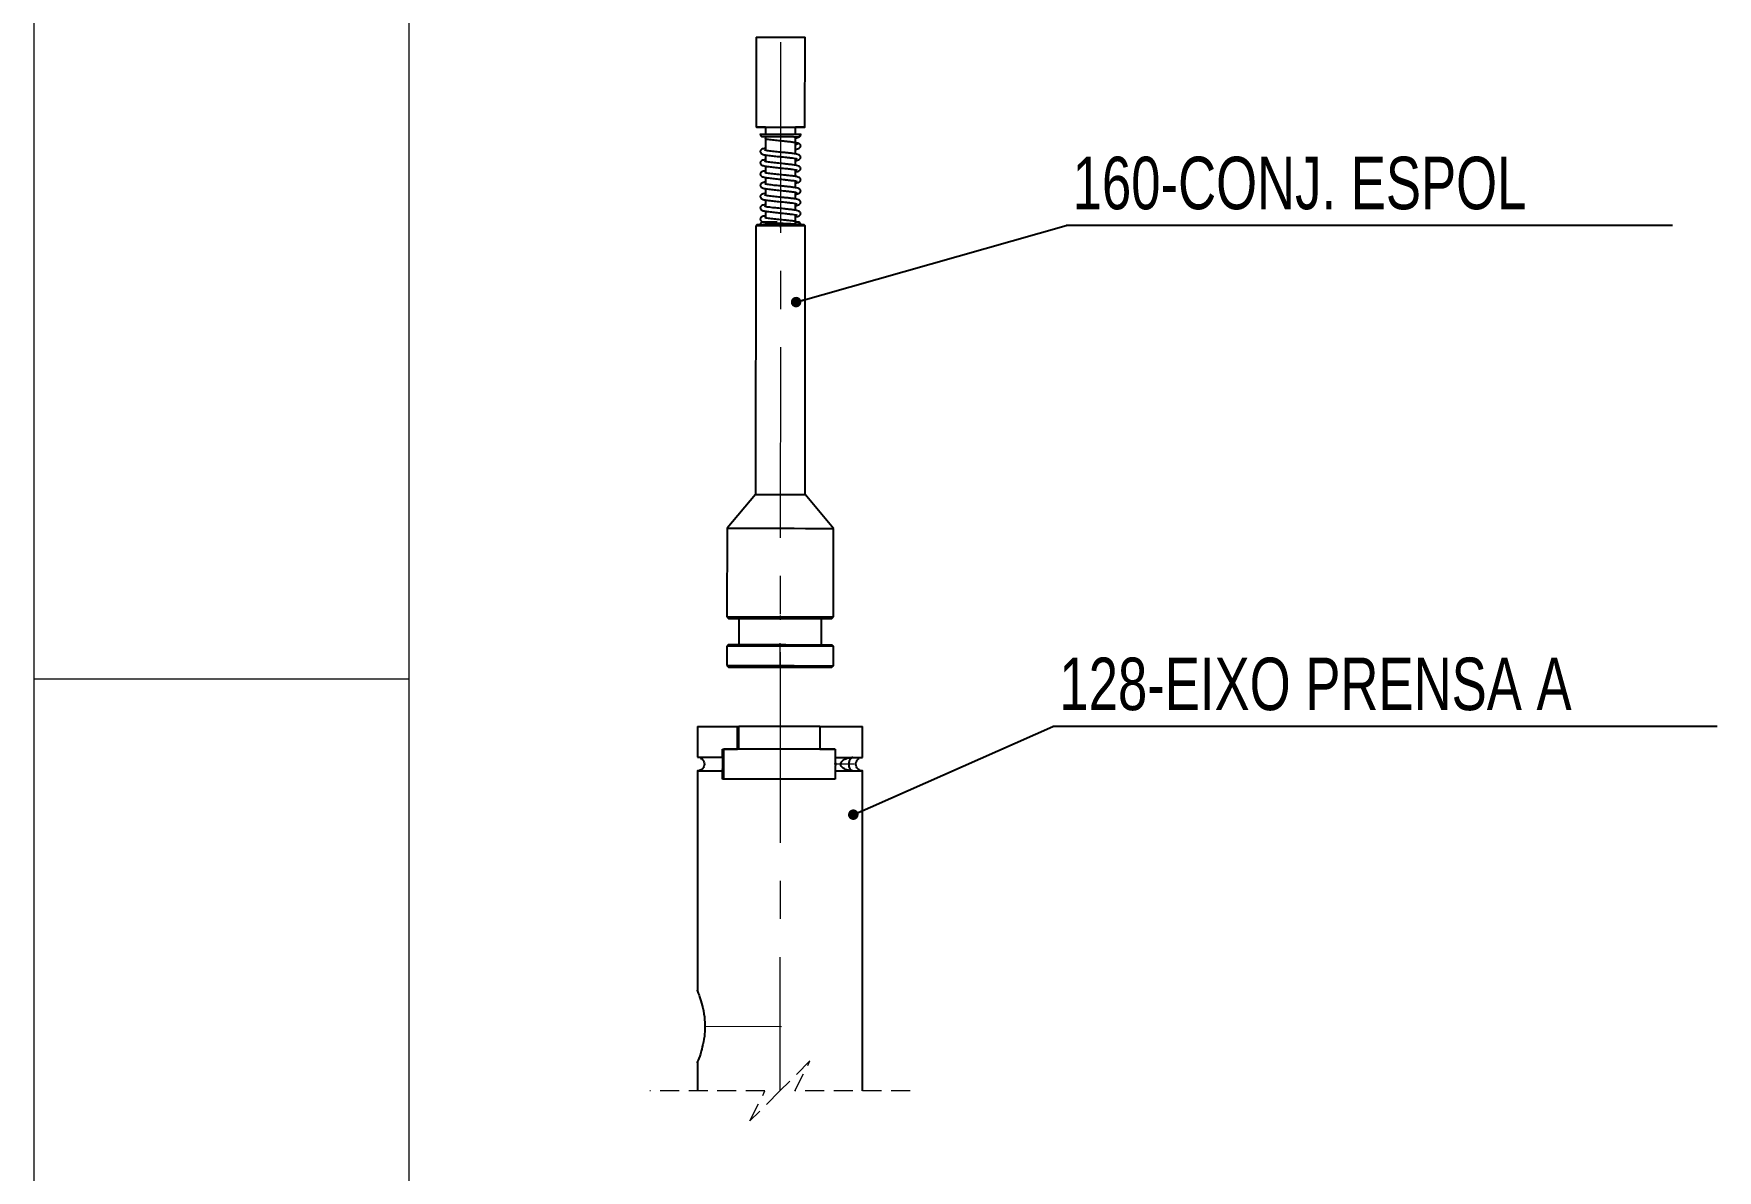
# Model space of a CAD drawing. Header units: millimetres. Extents: x 0 to 420, y 1 to 595.
# Drawn here: x 0 to 224.4, y 232.2 to 383.7 of the extents above; entities that cross this region are included whole.
import ezdxf

# ---------------------------------------------------------------- set-up
doc = ezdxf.new("R2010")
doc.units = ezdxf.units.MM
doc.header["$LTSCALE"] = 2
doc.linetypes.add('CENTERX2', pattern=[20.32, 12.7, -2.54, 2.54, -2.54])
doc.linetypes.add('HIDDEN', pattern=[1.905, 1.27, -0.635])
doc.layers.add('COTAS', color=7, linetype='Continuous')
doc.styles.add('SLDTEXTSTYLE1', font='TXT', dxfattribs={"width": 0.75})
doc.dimstyles.new('SLDDIMSTYLE0', dxfattribs={"dimtxt": 0.18, "dimasz": 1.4, "dimexe": 0, "dimexo": 0.0625, "dimgap": 0, "dimtad": 0, "dimtih": 1, "dimtoh": 1, "dimdec": 0, "dimrnd": 1e-09, "dimzin": 0, "dimdsep": 46, "dimtxsty": 'Standard', "dimblk1": 'DOT', "dimblk2": 'DOT', "dimsah": 1, "dimcen": 0.09, "dimadec": 0, "dimazin": 0, "dimtfac": 1.4, "dimtdec": 0, "dimtofl": 0, "dimtmove": 0, "dimatfit": 3, "dimldrblk": 'DOT', "dimfxl": 0, "dimfrac": 2, "dimtolj": 1, "dimtzin": 0, "dimarcsym": 0})

# ---------------------------------------------------------------- blocks, each defined once
blk = doc.blocks.new('Bloco2')
at = {"color": 7, "linetype": 'Continuous', "lineweight": 18}
for p, q in [((0.08, 594.12), (0.08, 0.12)), ((50.08, 584.12), (50.08, 10.12)), ((0.08, 297.12), (50.08, 297.12))]:
    blk.add_line(p, q, dxfattribs=at)
blk = doc.blocks.new('SW_NOTE_0_8')
at = {"layer": 'COTAS', "color": 0}
blk.add_line((80.81, 0), (0, 0), dxfattribs=at)
at = {"layer": 'COTAS', "color": 0, "insert": (0.86, 9.18), "char_height": 7, "attachment_point": 1, "style": 'SLDTEXTSTYLE1'}
blk.add_mtext('160-CONJ. ESPOL', dxfattribs=at)
blk = doc.blocks.new('_Dot')
at = {"color": 0, "linetype": 'ByBlock', "lineweight": -2}
blk.add_line((-0.5, 0), (-1, 0), dxfattribs=at)
at = {"color": 0, "linetype": 'ByBlock', "const_width": 0.5}
blk.add_lwpolyline([(-0.25, 0, 1), (0.25, 0, 1)], format="xyb", close=True, dxfattribs=at)
blk = doc.blocks.new('SW_NOTE_0_9')
at = {"layer": 'COTAS', "color": 0}
blk.add_line((88.58, 0), (0, 0), dxfattribs=at)
at = {"layer": 'COTAS', "color": 0, "insert": (0.89, 9.19), "char_height": 7, "attachment_point": 1, "style": 'SLDTEXTSTYLE1'}
blk.add_mtext('128-EIXO PRENSA A', dxfattribs=at)

msp = doc.modelspace()

# ---------------------------------------------------------------- linework, layer by layer
at = {"color": 7, "linetype": 'Continuous', "lineweight": 25}
for p, q in [((96.33, 383.22), (96.32, 371.22)), ((102.82, 371.21), (102.83, 383.21)), ((97.57, 371.22), (97.57, 370.29)), ((101.57, 370.29), (101.57, 371.22)), ((102.21, 370.29), (102.26, 370.29)), ((97.57, 369.95), (97.56, 368.11)), ((101.56, 367.64), (101.57, 369.94)), ((97.56, 367.52), (97.56, 366.61)), ((97.56, 366.02), (97.56, 365.11)), ((101.56, 366.14), (101.56, 367.04)), ((97.56, 364.52), (97.56, 363.61)), ((101.56, 364.64), (101.56, 365.54)), ((101.56, 363.14), (101.56, 364.04)), ((97.56, 363.02), (97.56, 362.11)), ((97.56, 361.52), (97.56, 360.61)), ((101.56, 361.64), (101.56, 362.54)), ((97.56, 360.02), (97.56, 359.11)), ((101.56, 360.14), (101.56, 361.04)), ((101.56, 358.24), (101.56, 359.54)), ((96.26, 358.05), (96.23, 322.25)), ((96.46, 358.25), (96.26, 358.05)), ((102.86, 358.04), (102.66, 358.24)), ((102.83, 322.24), (102.86, 358.04)), ((96.23, 322.25), (92.43, 317.75)), ((102.78, 322.24), (102.83, 322.24)), ((106.63, 317.74), (102.83, 322.24)), ((92.43, 317.75), (92.42, 305.95)), ((106.51, 317.74), (106.63, 317.74)), ((106.62, 305.94), (106.63, 317.74)), ((92.42, 305.95), (92.62, 305.75)), ((94.02, 305.75), (94.02, 302.25)), ((104.93, 305.74), (105.02, 305.74)), ((105.02, 302.24), (105.02, 305.74)), ((106.42, 305.74), (106.62, 305.94)), ((106.51, 305.94), (106.62, 305.94)), ((92.62, 302.25), (92.42, 302.05)), ((92.42, 302.05), (92.42, 299.45)), ((106.62, 302.04), (106.42, 302.24)), ((106.62, 299.44), (106.62, 302.04)), ((92.42, 299.45), (92.62, 299.25)), ((106.42, 299.24), (106.62, 299.44)), ((106.5, 299.44), (106.62, 299.44)), ((88.51, 291.34), (88.51, 287.24)), ((93.81, 288.34), (93.81, 291.34)), ((93.81, 291.34), (94.01, 291.34)), ((94.01, 288.34), (94.01, 291.34)), ((104.81, 291.33), (104.81, 288.33)), ((110.51, 287.22), (110.51, 291.32)), ((91.84, 287.24), (91.84, 288.34)), ((91.84, 288.34), (92.01, 288.34)), ((94.01, 288.34), (93.81, 288.34)), ((104.81, 288.33), (105.01, 288.33)), ((106.84, 288.33), (106.84, 287.23)), ((88.51, 285.44), (88.49, 256.12)), ((91.84, 284.34), (91.84, 285.44)), ((106.84, 285.43), (106.84, 284.33)), ((110.48, 242.77), (110.51, 285.42)), ((88.48, 246.59), (88.48, 242.77))]:
    msp.add_line(p, q, dxfattribs=at)
at = {"color": 8, "linetype": 'Continuous', "lineweight": 25}
msp.add_line((92.01, 284.34), (92.01, 288.34), dxfattribs=at)
at = {"color": 7, "linetype": 'HIDDEN', "lineweight": 18}
for p, q in [((103.48, 246.77), (99.48, 242.77)), ((101.48, 242.77), (103.48, 246.77)), ((97.48, 242.77), (82.13, 242.77)), ((99.48, 242.77), (95.48, 238.77)), ((95.48, 238.77), (97.48, 242.77)), ((116.83, 242.77), (101.48, 242.77))]:
    msp.add_line(p, q, dxfattribs=at)
at = {"color": 7, "linetype": 'Continuous', "lineweight": 25, "flags": 128}
for points in [[(96.33, 383.22), (96.39, 383.22), (96.77, 383.22), (97.45, 383.22), (98.36, 383.22), (99.41, 383.22), (100.47, 383.22), (101.44, 383.22), (102.2, 383.21), (102.68, 383.21), (102.83, 383.21)], [(97.57, 371.22), (97.29, 371.22), (96.66, 371.22), (96.35, 371.22), (96.38, 371.22), (96.76, 371.22), (97.44, 371.22), (98.35, 371.22), (99.4, 371.22), (100.46, 371.22), (101.43, 371.22), (102.19, 371.21), (102.67, 371.21), (102.82, 371.21), (102.61, 371.21), (102.07, 371.21), (101.57, 371.22)], [(96.87, 370.29), (97.05, 370.29), (97.56, 370.29), (98.35, 370.29), (99.3, 370.29), (100.29, 370.29), (101.18, 370.29), (101.85, 370.29), (102.21, 370.29)], [(97.57, 371.22), (97.52, 371.22), (97.72, 371.22), (98.19, 371.22), (98.88, 371.22), (99.67, 371.22), (100.45, 371.22), (101.09, 371.22), (101.5, 371.22), (101.61, 371.22), (101.57, 371.22)], [(102.86, 358.04), (102.86, 358.04), (102.66, 358.04), (102.13, 358.04), (101.32, 358.05), (100.32, 358.05), (99.23, 358.05), (98.18, 358.05), (97.28, 358.05), (96.63, 358.05), (96.29, 358.05), (96.26, 358.05)], [(96.46, 358.25), (96.5, 358.25), (96.86, 358.25), (97.55, 358.25), (98.48, 358.25), (99.54, 358.25), (100.6, 358.25), (101.53, 358.24), (102.23, 358.24), (102.61, 358.24), (102.66, 358.24)], [(96.86, 358.25), (97.04, 358.25), (97.55, 358.25), (98.34, 358.25), (99.29, 358.25), (100.28, 358.25), (101.17, 358.25), (101.85, 358.24), (102.21, 358.24)], [(97.17, 358.55), (97.16, 358.55), (97.16, 358.55), (97.16, 358.55)], [(96.23, 322.25), (96.4, 322.25), (96.9, 322.25), (97.68, 322.25), (98.67, 322.25), (99.75, 322.25), (100.81, 322.25), (101.73, 322.24), (102.41, 322.24), (102.78, 322.24)], [(92.43, 317.75), (92.44, 317.75), (92.68, 317.75), (93.27, 317.75), (94.17, 317.75), (95.34, 317.75), (96.73, 317.75), (98.25, 317.75), (99.83, 317.75), (101.4, 317.75), (102.88, 317.74), (104.19, 317.74), (105.27, 317.74), (106.05, 317.74), (106.51, 317.74)], [(92.42, 305.95), (92.43, 305.95), (92.67, 305.95), (93.26, 305.95), (94.17, 305.95), (95.34, 305.95), (96.72, 305.95), (98.24, 305.95), (99.83, 305.95), (101.4, 305.95), (102.87, 305.94), (104.18, 305.94), (105.26, 305.94), (106.05, 305.94), (106.51, 305.94)], [(106.31, 305.74), (105.84, 305.74), (105.03, 305.74), (103.92, 305.74), (102.57, 305.74), (101.07, 305.75), (99.47, 305.75), (97.88, 305.75), (96.38, 305.75), (95.05, 305.75), (93.96, 305.75), (93.17, 305.75), (92.72, 305.75), (92.64, 305.75), (92.93, 305.75), (93.57, 305.75), (94.02, 305.75)], [(94.02, 305.75), (94.04, 305.75), (94.34, 305.75), (94.99, 305.75), (95.96, 305.75), (97.16, 305.75), (98.53, 305.75), (99.96, 305.75), (101.37, 305.75), (102.64, 305.74), (103.71, 305.74), (104.49, 305.74), (104.93, 305.74)], [(105.02, 305.74), (105.52, 305.74), (106.15, 305.74), (106.41, 305.74), (106.31, 305.74)], [(106.62, 302.04), (106.5, 302.04), (106.04, 302.04), (105.25, 302.04), (104.18, 302.04), (102.87, 302.04), (101.39, 302.05), (99.82, 302.05), (98.24, 302.05), (96.72, 302.05), (95.33, 302.05), (94.16, 302.05), (93.26, 302.05), (92.67, 302.05), (92.43, 302.05), (92.42, 302.05)], [(92.62, 302.25), (92.63, 302.25), (92.9, 302.25), (93.52, 302.25), (94.47, 302.25), (95.69, 302.25), (97.11, 302.25), (98.67, 302.25), (100.27, 302.25), (101.83, 302.24), (103.27, 302.24), (104.5, 302.24), (105.47, 302.24), (106.12, 302.24), (106.41, 302.24), (106.42, 302.24)], [(92.42, 299.45), (92.42, 299.45), (92.67, 299.45), (93.26, 299.45), (94.16, 299.45), (95.33, 299.45), (96.71, 299.45), (98.24, 299.45), (99.82, 299.45), (101.39, 299.45), (102.87, 299.44), (104.18, 299.44), (105.25, 299.44), (106.04, 299.44), (106.5, 299.44)], [(106.41, 299.24), (106.3, 299.24), (105.83, 299.24), (105.02, 299.24), (103.92, 299.24), (102.57, 299.24), (101.06, 299.25), (99.47, 299.25), (97.88, 299.25), (96.38, 299.25), (95.05, 299.25), (93.95, 299.25), (93.16, 299.25), (92.71, 299.25), (92.63, 299.25), (92.92, 299.25), (93.57, 299.25), (94.53, 299.25), (95.77, 299.25), (97.2, 299.25), (98.77, 299.25), (100.37, 299.25), (101.92, 299.24), (103.35, 299.24), (104.57, 299.24), (105.52, 299.24), (106.14, 299.24), (106.41, 299.24)], [(88.51, 291.34), (88.6, 291.34), (89.02, 291.34), (89.78, 291.34), (90.86, 291.34), (92.22, 291.34), (93.81, 291.34)], [(104.81, 291.33), (104.33, 291.33), (103.48, 291.33), (102.36, 291.33), (101.05, 291.33), (99.63, 291.33), (98.2, 291.33), (96.86, 291.33), (95.71, 291.33), (94.81, 291.34), (94.23, 291.34), (94.01, 291.34)], [(104.81, 291.33), (106.46, 291.33), (107.88, 291.33), (109.02, 291.33), (109.86, 291.33), (110.36, 291.32), (110.51, 291.32)], [(91.84, 288.34), (92.07, 288.34), (92.3, 288.34), (92.54, 288.34), (92.78, 288.34), (93.03, 288.34), (93.29, 288.34), (93.55, 288.34), (93.81, 288.34)], [(106.84, 288.33), (106.33, 288.33), (105.47, 288.33), (104.31, 288.33), (102.91, 288.33), (101.33, 288.33), (99.67, 288.33), (98, 288.33), (96.4, 288.33), (94.96, 288.34), (93.75, 288.34), (92.82, 288.34), (92.24, 288.34), (92.01, 288.34)], [(105.01, 288.33), (104.85, 288.33), (104.33, 288.33), (103.48, 288.33), (102.36, 288.33), (101.05, 288.33), (99.63, 288.33), (98.2, 288.33), (96.86, 288.33), (95.7, 288.33), (94.81, 288.34), (94.23, 288.34), (94.01, 288.34)], [(104.81, 288.33), (105.08, 288.33), (105.35, 288.33), (105.61, 288.33), (105.87, 288.33), (106.12, 288.33), (106.36, 288.33), (106.61, 288.33), (106.84, 288.33)], [(88.51, 287.24), (88.53, 287.24), (88.84, 287.24), (89.51, 287.24), (90.52, 287.24), (91.84, 287.24)], [(88.51, 285.44), (88.53, 285.44), (88.84, 285.44), (89.51, 285.44), (90.52, 285.44), (91.84, 285.44)], [(106.84, 287.23), (107.19, 287.23), (107.53, 287.23), (107.85, 287.23), (108.15, 287.23), (108.44, 287.23), (108.71, 287.23), (108.97, 287.23), (109.2, 287.23)], [(106.84, 285.43), (107.19, 285.43), (107.52, 285.43), (107.85, 285.43), (108.15, 285.43), (108.44, 285.43), (108.71, 285.43), (108.96, 285.43), (109.2, 285.43)], [(109.2, 287.23), (109.99, 287.23), (110.43, 287.22), (110.51, 287.22)], [(109.2, 285.43), (109.99, 285.43), (110.43, 285.42), (110.51, 285.42)], [(106.84, 284.33), (105.18, 284.33), (103.32, 284.33), (101.33, 284.33), (99.28, 284.33), (97.23, 284.33), (95.26, 284.34), (93.45, 284.34), (91.84, 284.34)]]:
    msp.add_lwpolyline(points, dxfattribs=at)
at = {"color": 7, "linetype": 'Continuous', "lineweight": 25}
for centre, start, end in [((101.92, 370.24), 272.325, 0.4672), ((101.91, 358.25), 359.3544, 90.9006)]:
    msp.add_arc(centre, 0.297, start, end, dxfattribs=at)
for points, knots in [([(96.87, 370.3), (96.87, 370.29), (96.86, 370.25), (96.87, 370.17), (96.91, 370.09), (96.96, 370.03), (97.01, 369.99), (97.06, 369.96), (97.11, 369.95), (97.14, 369.95), (97.15, 369.95), (97.16, 369.95), (97.16, 369.95), (97.16, 369.95), (97.16, 369.95), (97.16, 369.95), (97.17, 369.95), (97.23, 369.95), (97.37, 369.95), (97.5, 369.95), (97.57, 369.95)], [0, 0, 0, 0, 0.028637, 0.145569, 0.247522, 0.33116, 0.40189, 0.460513, 0.506552, 0.539104, 0.557916, 0.562, 0.563689, 0.564677, 0.565541, 0.566378, 0.567292, 0.572358, 0.779441, 1, 1, 1, 1]), ([(102.26, 370.22), (102.26, 370.22), (102.27, 370.25), (102.26, 370.28), (102.26, 370.3)], [0, 0, 0, 0, 0.248838, 1, 1, 1, 1]), ([(97.57, 368.39), (97.47, 368.37), (97.25, 368.34), (96.98, 368.23), (96.88, 368.06), (96.86, 367.96), (96.87, 367.87), (96.96, 367.69), (97.31, 367.54), (97.86, 367.47), (98.54, 367.38), (99.31, 367.3), (100.01, 367.23), (100.62, 367.17), (101.09, 367.11), (101.48, 367.07), (101.7, 367), (101.78, 366.98)], [0, 0, 0, 0, 0.048867, 0.111977, 0.132179, 0.146412, 0.160004, 0.179419, 0.242739, 0.334702, 0.457025, 0.584097, 0.72104, 0.804679, 0.887173, 0.958735, 1, 1, 1, 1]), ([(97.17, 369.95), (97.17, 369.95), (97.16, 369.95), (97.32, 369.95), (97.41, 369.95), (98.01, 369.95), (98.65, 369.95), (99.48, 369.95), (100.3, 369.95), (101.03, 369.95), (101.56, 369.94), (101.83, 369.94), (101.92, 369.94)], [0, 0, 0, 0, 0.000017, 0.002432, 0.047446, 0.153656, 0.306155, 0.484761, 0.665962, 0.825908, 0.943548, 1, 1, 1, 1]), ([(102.06, 369.01), (101.93, 369.05), (101.63, 369.14), (101.12, 369.21), (100.55, 369.27), (99.89, 369.34), (99.15, 369.42), (98.46, 369.48), (97.97, 369.56), (97.69, 369.57), (97.52, 369.65), (97.46, 369.62), (97.45, 369.61)], [0, 0, 0, 0, 0.083582, 0.204544, 0.331277, 0.450341, 0.635589, 0.811693, 0.892689, 0.957848, 0.992917, 1, 1, 1, 1]), ([(102.05, 367.51), (101.93, 367.55), (101.63, 367.64), (101.12, 367.71), (100.55, 367.77), (99.89, 367.84), (99.15, 367.92), (98.46, 367.98), (97.97, 368.06), (97.69, 368.07), (97.52, 368.15), (97.46, 368.12), (97.45, 368.11)], [0, 0, 0, 0, 0.0835814, 0.2045437, 0.3312773, 0.4503408, 0.6355887, 0.8116931, 0.8926888, 0.9578486, 0.9929168, 1, 1, 1, 1]), ([(101.56, 368.26), (101.74, 368.29), (101.95, 368.33), (102.16, 368.48), (102.22, 368.56), (102.25, 368.66), (102.25, 368.75), (102.23, 368.83), (102.18, 368.91), (102.11, 368.96), (102.03, 368.99), (101.99, 368.99), (101.97, 369)], [0, 0, 0, 0, 0.390743, 0.471674, 0.564896, 0.627786, 0.702678, 0.755302, 0.821739, 0.903708, 0.95043, 1, 1, 1, 1]), ([(101.57, 369.76), (101.74, 369.79), (101.95, 369.83), (102.16, 369.98), (102.22, 370.06), (102.25, 370.15), (102.25, 370.19), (102.25, 370.21)], [0, 0, 0, 0, 0.585846, 0.70719, 0.846961, 0.941245, 1, 1, 1, 1]), ([(101.84, 368.94), (101.75, 368.91), (101.66, 368.88), (101.57, 368.86), (101.57, 368.86)], [0, 0, 0, 0, 0.977295, 1, 1, 1, 1]), ([(102.09, 368.96), (102.09, 368.96), (102.12, 368.98), (102.08, 369), (102.06, 369.01)], [0, 0, 0, 0, 0.198123, 1, 1, 1, 1]), ([(102.22, 370.24), (102.22, 370.24), (102.23, 370.24), (102.24, 370.23), (102.24, 370.22)], [0, 0, 0, 0, 0.069182, 1, 1, 1, 1]), ([(97.56, 366.89), (97.47, 366.87), (97.25, 366.84), (96.98, 366.73), (96.88, 366.56), (96.86, 366.46), (96.87, 366.37), (96.96, 366.19), (97.31, 366.04), (97.86, 365.97), (98.54, 365.88), (99.31, 365.8), (100.01, 365.73), (100.62, 365.67), (101.09, 365.61), (101.48, 365.57), (101.7, 365.5), (101.78, 365.48)], [0, 0, 0, 0, 0.048867, 0.111978, 0.13218, 0.146413, 0.160004, 0.179419, 0.242739, 0.334702, 0.457025, 0.584097, 0.72104, 0.80468, 0.887173, 0.958735, 1, 1, 1, 1]), ([(102.05, 366.01), (101.93, 366.05), (101.63, 366.14), (101.11, 366.21), (100.55, 366.27), (99.89, 366.34), (99.14, 366.42), (98.46, 366.48), (97.97, 366.56), (97.69, 366.57), (97.52, 366.65), (97.46, 366.62), (97.45, 366.61)], [0, 0, 0, 0, 0.083582, 0.204544, 0.331277, 0.450341, 0.635589, 0.811693, 0.892689, 0.957848, 0.992917, 1, 1, 1, 1]), ([(101.56, 366.76), (101.74, 366.79), (101.95, 366.83), (102.16, 366.98), (102.22, 367.06), (102.25, 367.16), (102.25, 367.25), (102.22, 367.33), (102.18, 367.41), (102.1, 367.46), (102.03, 367.49), (101.99, 367.49), (101.96, 367.5)], [0, 0, 0, 0, 0.390743, 0.471676, 0.564899, 0.627784, 0.702681, 0.7553, 0.821742, 0.903708, 0.95043, 1, 1, 1, 1]), ([(101.56, 365.26), (101.74, 365.29), (101.95, 365.33), (102.16, 365.48), (102.22, 365.56), (102.25, 365.66), (102.25, 365.75), (102.22, 365.83), (102.17, 365.91), (102.1, 365.96), (102.03, 365.99), (101.99, 365.99), (101.96, 366)], [0, 0, 0, 0, 0.390743, 0.471673, 0.564896, 0.627786, 0.702678, 0.755302, 0.821739, 0.903708, 0.95043, 1, 1, 1, 1]), ([(102.09, 367.46), (102.1, 367.46), (102.12, 367.48), (102.08, 367.5), (102.05, 367.51)], [0, 0, 0, 0, 0.114562, 1, 1, 1, 1]), ([(102.09, 365.96), (102.1, 365.96), (102.12, 365.98), (102.08, 366), (102.05, 366.01)], [0, 0, 0, 0, 0.114632, 1, 1, 1, 1]), ([(97.56, 365.39), (97.47, 365.37), (97.25, 365.34), (96.98, 365.23), (96.87, 365.06), (96.86, 364.96), (96.87, 364.87), (96.96, 364.69), (97.31, 364.54), (97.86, 364.47), (98.54, 364.38), (99.31, 364.3), (100.01, 364.23), (100.61, 364.17), (101.09, 364.11), (101.48, 364.07), (101.7, 364), (101.78, 363.98)], [0, 0, 0, 0, 0.0488668, 0.1119769, 0.1321791, 0.1464123, 0.1600037, 0.1794189, 0.2427391, 0.334702, 0.4570249, 0.5840969, 0.7210396, 0.8046795, 0.8871729, 0.9587349, 1, 1, 1, 1]), ([(97.56, 363.89), (97.47, 363.87), (97.25, 363.84), (96.98, 363.73), (96.87, 363.56), (96.86, 363.46), (96.87, 363.37), (96.96, 363.19), (97.31, 363.04), (97.86, 362.97), (98.54, 362.88), (99.31, 362.8), (100.01, 362.73), (100.61, 362.67), (101.09, 362.61), (101.48, 362.57), (101.7, 362.5), (101.78, 362.48)], [0, 0, 0, 0, 0.048867, 0.111978, 0.13218, 0.146413, 0.160004, 0.179419, 0.242739, 0.334702, 0.457025, 0.584097, 0.72104, 0.80468, 0.887173, 0.958735, 1, 1, 1, 1]), ([(102.05, 364.51), (101.93, 364.55), (101.62, 364.64), (101.11, 364.71), (100.55, 364.77), (99.88, 364.84), (99.14, 364.92), (98.46, 364.98), (97.96, 365.06), (97.69, 365.07), (97.52, 365.15), (97.46, 365.12), (97.45, 365.11)], [0, 0, 0, 0, 0.083582, 0.204544, 0.331277, 0.450341, 0.635589, 0.811693, 0.892689, 0.957849, 0.992917, 1, 1, 1, 1]), ([(102.05, 363.01), (101.93, 363.05), (101.62, 363.14), (101.11, 363.21), (100.55, 363.27), (99.88, 363.34), (99.14, 363.42), (98.46, 363.48), (97.96, 363.56), (97.69, 363.57), (97.52, 363.65), (97.46, 363.62), (97.45, 363.61)], [0, 0, 0, 0, 0.083582, 0.204544, 0.331277, 0.450341, 0.635589, 0.811693, 0.892689, 0.957848, 0.992917, 1, 1, 1, 1]), ([(101.56, 363.76), (101.74, 363.79), (101.95, 363.83), (102.16, 363.98), (102.22, 364.06), (102.25, 364.16), (102.25, 364.25), (102.22, 364.33), (102.17, 364.41), (102.1, 364.46), (102.03, 364.49), (101.98, 364.49), (101.96, 364.5)], [0, 0, 0, 0, 0.390743, 0.471676, 0.564899, 0.627784, 0.702681, 0.7553, 0.821742, 0.903708, 0.95043, 1, 1, 1, 1]), ([(102.09, 364.46), (102.09, 364.46), (102.11, 364.48), (102.08, 364.5), (102.05, 364.51)], [0, 0, 0, 0, 0.114636, 1, 1, 1, 1]), ([(97.56, 362.39), (97.46, 362.37), (97.24, 362.34), (96.98, 362.23), (96.87, 362.06), (96.86, 361.96), (96.87, 361.87), (96.96, 361.69), (97.31, 361.54), (97.85, 361.47), (98.54, 361.38), (99.31, 361.3), (100.01, 361.23), (100.61, 361.17), (101.09, 361.11), (101.48, 361.07), (101.7, 361), (101.78, 360.98)], [0, 0, 0, 0, 0.048867, 0.111977, 0.132179, 0.146413, 0.160004, 0.17942, 0.242739, 0.334702, 0.457025, 0.584097, 0.72104, 0.80468, 0.887173, 0.958735, 1, 1, 1, 1]), ([(102.05, 361.51), (101.93, 361.55), (101.62, 361.64), (101.11, 361.71), (100.55, 361.77), (99.88, 361.84), (99.14, 361.92), (98.46, 361.98), (97.96, 362.06), (97.69, 362.07), (97.52, 362.15), (97.46, 362.12), (97.45, 362.11)], [0, 0, 0, 0, 0.083582, 0.204544, 0.331277, 0.450341, 0.635589, 0.811693, 0.892689, 0.957849, 0.992917, 1, 1, 1, 1]), ([(101.56, 362.26), (101.74, 362.29), (101.95, 362.33), (102.16, 362.48), (102.22, 362.56), (102.25, 362.66), (102.25, 362.75), (102.22, 362.83), (102.17, 362.91), (102.1, 362.96), (102.03, 362.99), (101.98, 362.99), (101.96, 363)], [0, 0, 0, 0, 0.3907441, 0.4716743, 0.5648973, 0.6277871, 0.7026788, 0.7553033, 0.8217406, 0.9037058, 0.9504298, 1, 1, 1, 1]), ([(101.56, 360.76), (101.74, 360.79), (101.95, 360.83), (102.15, 360.98), (102.22, 361.06), (102.25, 361.16), (102.25, 361.25), (102.22, 361.33), (102.17, 361.41), (102.1, 361.46), (102.03, 361.49), (101.98, 361.49), (101.96, 361.5)], [0, 0, 0, 0, 0.390742, 0.471672, 0.564895, 0.627784, 0.702682, 0.755301, 0.821743, 0.903708, 0.95043, 1, 1, 1, 1]), ([(102.09, 362.96), (102.09, 362.96), (102.11, 362.98), (102.08, 363), (102.05, 363.01)], [0, 0, 0, 0, 0.114562, 1, 1, 1, 1]), ([(102.09, 361.46), (102.09, 361.46), (102.11, 361.48), (102.08, 361.5), (102.05, 361.51)], [0, 0, 0, 0, 0.114636, 1, 1, 1, 1]), ([(97.56, 360.89), (97.46, 360.87), (97.24, 360.84), (96.98, 360.73), (96.87, 360.56), (96.86, 360.46), (96.87, 360.37), (96.96, 360.19), (97.31, 360.04), (97.85, 359.97), (98.54, 359.88), (99.31, 359.8), (100.01, 359.73), (100.61, 359.67), (101.09, 359.61), (101.48, 359.57), (101.7, 359.5), (101.78, 359.48)], [0, 0, 0, 0, 0.048867, 0.111977, 0.132179, 0.146413, 0.160004, 0.179419, 0.242739, 0.334702, 0.457025, 0.584097, 0.72104, 0.80468, 0.887173, 0.958735, 1, 1, 1, 1]), ([(97.56, 359.39), (97.46, 359.37), (97.24, 359.34), (96.98, 359.23), (96.87, 359.06), (96.86, 358.96), (96.87, 358.87), (96.96, 358.69), (97.18, 358.59), (97.36, 358.56), (97.41, 358.55)], [0, 0, 0, 0, 0.1812197, 0.4152596, 0.4901822, 0.5429651, 0.5933632, 0.6653674, 0.9001844, 1, 1, 1, 1]), ([(102.05, 360.01), (101.93, 360.05), (101.62, 360.14), (101.11, 360.21), (100.55, 360.27), (99.88, 360.34), (99.14, 360.42), (98.46, 360.48), (97.96, 360.56), (97.69, 360.57), (97.52, 360.65), (97.46, 360.62), (97.45, 360.61)], [0, 0, 0, 0, 0.083581, 0.204544, 0.331277, 0.450341, 0.635589, 0.811694, 0.892689, 0.957849, 0.992917, 1, 1, 1, 1]), ([(102.05, 358.51), (101.92, 358.55), (101.62, 358.64), (101.11, 358.71), (100.55, 358.77), (99.88, 358.84), (99.14, 358.92), (98.46, 358.98), (97.96, 359.06), (97.69, 359.07), (97.52, 359.15), (97.46, 359.12), (97.45, 359.11)], [0, 0, 0, 0, 0.083582, 0.204544, 0.331277, 0.450341, 0.635589, 0.811693, 0.892689, 0.957848, 0.992917, 1, 1, 1, 1]), ([(101.56, 359.26), (101.73, 359.29), (101.95, 359.33), (102.15, 359.48), (102.22, 359.56), (102.25, 359.66), (102.25, 359.75), (102.22, 359.83), (102.17, 359.91), (102.1, 359.96), (102.02, 359.99), (101.98, 359.99), (101.96, 360)], [0, 0, 0, 0, 0.390742, 0.471675, 0.564898, 0.627783, 0.70268, 0.755299, 0.821741, 0.903706, 0.95043, 1, 1, 1, 1]), ([(102.09, 359.96), (102.09, 359.96), (102.11, 359.98), (102.08, 360), (102.05, 360.01)], [0, 0, 0, 0, 0.114562, 1, 1, 1, 1]), ([(99.11, 358.55), (99.05, 358.55), (98.73, 358.55), (98.21, 358.55), (97.63, 358.55), (97.31, 358.55), (97.18, 358.55), (97.16, 358.55), (97.16, 358.55), (97.16, 358.55), (97.15, 358.55), (97.15, 358.55), (97.14, 358.55), (97.11, 358.55), (97.07, 358.54), (97.01, 358.51), (96.94, 358.47), (96.89, 358.38), (96.86, 358.3), (96.86, 358.26), (96.86, 358.24)], [0, 0, 0, 0, 0.075722, 0.398901, 0.645526, 0.783147, 0.80487, 0.805668, 0.806001, 0.806553, 0.807143, 0.808273, 0.812603, 0.819465, 0.840482, 0.863132, 0.896331, 0.942455, 0.986559, 1, 1, 1, 1]), ([(97.41, 358.54), (97.41, 358.54), (97.51, 358.52), (97.82, 358.51), (98.36, 358.47), (99.07, 358.43), (99.87, 358.4), (100.67, 358.36), (101.37, 358.33), (101.87, 358.29), (102.13, 358.26), (102.21, 358.24), (102.21, 358.24)], [0, 0, 0, 0, 0.002489, 0.06582, 0.188416, 0.339881, 0.512039, 0.68658, 0.837334, 0.94808, 0.999503, 1, 1, 1, 1]), ([(101.96, 358.54), (101.96, 358.54), (101.93, 358.54), (101.8, 358.54), (101.67, 358.54), (101.56, 358.54)], [0, 0, 0, 0, 0.002746, 0.178545, 1, 1, 1, 1]), ([(102.26, 358.25), (102.25, 358.29), (102.25, 358.35), (102.2, 358.43), (102.15, 358.48), (102.1, 358.51), (102.05, 358.53), (102.01, 358.54), (101.98, 358.54), (101.97, 358.54), (101.96, 358.54), (101.96, 358.54), (101.96, 358.54), (101.96, 358.54), (101.96, 358.54), (101.94, 358.54), (101.93, 358.54), (101.92, 358.54)], [0, 0, 0, 0, 0.194264, 0.370681, 0.517317, 0.64111, 0.742599, 0.82056, 0.873448, 0.901275, 0.905648, 0.907814, 0.90947, 0.911016, 0.912571, 0.915102, 1, 1, 1, 1]), ([(88.89, 287.14), (88.97, 287.1), (89.13, 287.02), (89.31, 286.79), (89.42, 286.49), (89.41, 286.17), (89.31, 285.9), (89.16, 285.7), (88.99, 285.57), (88.84, 285.5), (88.71, 285.46), (88.62, 285.44), (88.56, 285.44), (88.53, 285.44), (88.52, 285.44), (88.52, 285.44), (88.52, 285.44), (88.51, 285.44), (88.51, 285.44), (88.58, 285.44), (88.67, 285.44), (88.84, 285.44), (88.97, 285.44)], [0, 0, 0, 0, 0.087602, 0.187993, 0.29835, 0.411788, 0.515156, 0.598974, 0.669791, 0.728874, 0.775925, 0.81008, 0.830799, 0.835978, 0.838086, 0.839269, 0.840281, 0.841212, 0.841926, 0.843733, 0.8855, 1, 1, 1, 1]), ([(91.84, 285.44), (91.84, 285.44), (91.87, 285.44), (91.83, 285.59), (91.87, 285.72), (91.86, 285.95), (91.87, 286.16), (91.87, 286.38), (91.87, 286.6), (91.87, 286.82), (91.86, 287.02), (91.86, 287.17), (91.85, 287.23), (91.84, 287.24)], [0, 0, 0, 0, 0.000219, 0.048224, 0.161559, 0.281848, 0.399583, 0.53156, 0.642376, 0.765095, 0.891093, 0.985135, 1, 1, 1, 1]), ([(106.84, 287.23), (106.84, 287.22), (106.86, 287.17), (106.85, 287.04), (106.86, 286.84), (106.86, 286.63), (106.87, 286.42), (106.87, 286.21), (106.86, 286), (106.86, 285.78), (106.84, 285.6), (106.86, 285.47), (106.84, 285.43), (106.84, 285.43)], [0, 0, 0, 0, 0.007441, 0.094604, 0.212595, 0.333221, 0.448625, 0.570765, 0.676511, 0.801489, 0.923926, 0.996753, 1, 1, 1, 1]), ([(109.2, 285.43), (109.2, 285.43), (108.93, 285.43), (108.54, 285.49), (108.06, 285.69), (107.8, 285.87), (107.64, 286.07), (107.58, 286.23), (107.58, 286.39), (107.62, 286.54), (107.75, 286.74), (108.07, 286.98), (108.58, 287.17), (109, 287.23), (109.2, 287.23), (109.2, 287.23)], [0, 0, 0, 0, 0.001372, 0.200093, 0.293302, 0.389791, 0.433938, 0.479743, 0.514784, 0.549467, 0.600329, 0.685322, 0.847605, 0.998628, 1, 1, 1, 1]), ([(109.2, 287.23), (109.2, 287.23), (109.12, 287.23), (108.94, 287.15), (108.78, 286.93), (108.68, 286.67), (108.65, 286.4), (108.66, 286.14), (108.71, 285.9), (108.8, 285.69), (108.94, 285.52), (109.08, 285.44), (109.18, 285.43), (109.2, 285.43), (109.2, 285.43)], [0, 0, 0, 0, 0.001399, 0.108318, 0.232344, 0.343579, 0.46971, 0.584799, 0.689162, 0.787763, 0.881401, 0.969281, 0.998601, 1, 1, 1, 1]), ([(110.4, 285.42), (110.42, 285.42), (110.44, 285.42), (110.52, 285.42), (110.5, 285.42), (110.5, 285.42), (110.49, 285.42), (110.48, 285.43), (110.41, 285.43), (110.26, 285.45), (110.04, 285.54), (109.82, 285.72), (109.66, 285.98), (109.59, 286.3), (109.64, 286.62), (109.78, 286.86), (109.91, 287.01), (110.01, 287.07), (110.04, 287.09)], [0, 0, 0, 0, 0.025134, 0.042636, 0.044383, 0.045865, 0.047995, 0.051698, 0.064158, 0.128287, 0.240862, 0.352082, 0.477814, 0.611272, 0.753595, 0.864237, 0.956127, 1, 1, 1, 1]), ([(88.5, 256.12), (88.49, 256.12), (88.43, 256.23), (88.75, 255.43), (88.86, 255.02), (89.27, 253.68), (89.48, 252.3), (89.5, 250.74), (89.35, 249.38), (88.95, 248.04), (88.9, 247.5), (88.35, 246.47), (88.5, 246.59), (88.5, 246.59)], [0, 0, 0, 0, 0.001325, 0.037114, 0.118951, 0.246044, 0.406421, 0.566324, 0.708732, 0.83823, 0.943883, 0.998233, 1, 1, 1, 1])]:
    msp.add_open_spline(points, degree=3, knots=knots, dxfattribs=at)
at = {"layer": 'COTAS', "linetype": 'CENTERX2', "lineweight": 18}
for p, q in [((99.66, 504.45), (99.48, 242.77)), ((99.56, 357.85), (99.56, 358.45)), ((99.52, 306.15), (99.52, 305.55)), ((99.52, 302.05), (99.52, 302.45)), ((99.52, 299.45), (99.52, 302.05)), ((99.52, 299.45), (99.52, 299.05)), ((109.4, 286.33), (106.7, 286.33)), ((99.69, 251.33), (89.39, 251.34))]:
    msp.add_line(p, q, dxfattribs=at)

# ---------------------------------------------------------------- block references
at = {"layer": 'COTAS'}
for name, p in [('Bloco2', (-0.06, 0.59)), ('SW_NOTE_0_8', (137.64, 358.09)), ('SW_NOTE_0_9', (135.84, 291.33))]:
    msp.add_blockref(name, p, dxfattribs=at)

# ---------------------------------------------------------------- leaders
for points in [[(101.64, 347.9), (137.64, 358.09)], [(109.26, 279.59), (135.84, 291.33)]]:
    msp.add_leader(points, dimstyle='SLDDIMSTYLE0', dxfattribs=at)

doc.saveas('drawing.dxf')
